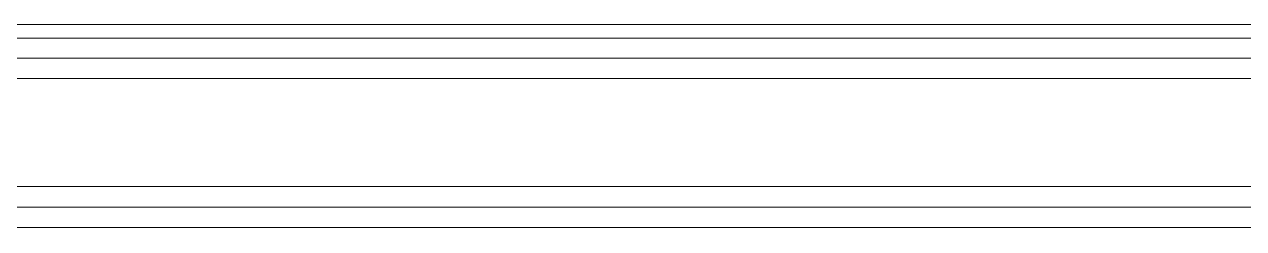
# Model space of a CAD drawing. Header units: inches. Extents: x 21 to 38546, y 13 to 15001.
# Drawn here: x 5119.82 to 5137.88, y 1292.82 to 1295.84 of the extents above; entities that cross this region are included whole.
import ezdxf

# ---------------------------------------------------------------- set-up
doc = ezdxf.new("R2010")
doc.units = ezdxf.units.IN
doc.header["$MEASUREMENT"] = 0
doc.layers.add('Z_MİM_00', color=8, linetype='Continuous', lineweight=25)
doc.layers.add('Z_MİM_MYM_CAM', color=8, linetype='Continuous', lineweight=25)

# ---------------------------------------------------------------- blocks, each defined once
blk = doc.blocks.new('-KM- AL-2 EĞİMLİ CEPHE')
at = {"layer": 'Z_MİM_MYM_CAM'}
for p, q in [((-157.2893942929558, -56.481027730674, 8.6250769584e-06), (-253.6228335909109, -56.45666854182217, -0.001627494501216)), ((-253.6228682555593, -56.65666853884795, -0.001627494501216), (-157.2893942929521, -56.68103656596578, 8.6250769584e-06)), ((-155.7783942841205, -56.98127400851991, 8.6250769584e-06), (-253.6229144808022, -56.95666853528564, -0.001627494501216)), ((-158.2785791911928, -57.28088113265041, 8.6250769584e-06), (-253.6229607060231, -57.25666853172334, -0.001627494501216)), ((-155.7784674980038, -58.8812740204553, 8.6250769584e-06), (-253.6232072405837, -58.85666851273573, -0.001627494501216)), ((-253.6232534658266, -59.1566685091734, -0.001627494501216), (-155.7783942841205, -59.18127403566178, 8.6250769584e-06)), ((-253.6232996910694, -59.4566685056111, -0.001627494501216), (-154.9816363705511, -59.47861320113499, 8.6250769584e-06))]:
    blk.add_line(p, q, dxfattribs=at)

msp = doc.modelspace()

# ---------------------------------------------------------------- block references
at = {"layer": 'Z_MİM_00'}
msp.add_blockref('-KM- AL-2 EĞİMLİ CEPHE', (5369.317827415297, 1352.295967590131), dxfattribs=at)

doc.saveas('drawing.dxf')
